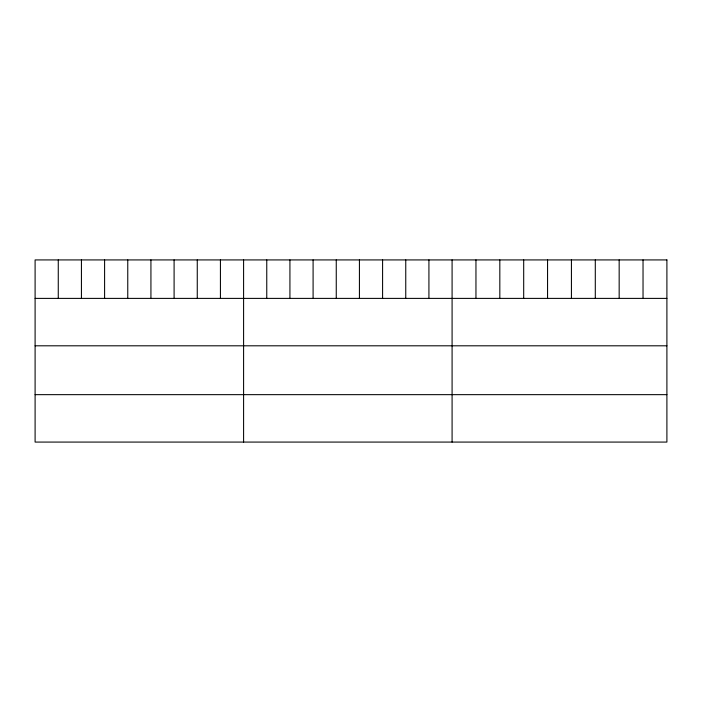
<?xml version="1.0" encoding="UTF-8"?>
<svg xmlns="http://www.w3.org/2000/svg" width="702" height="702" viewBox="0 0 702 702"><rect width="100%" height="100%" fill="white"/><g stroke="black" fill="none" stroke-linecap="round" stroke-linejoin="round"><path stroke-width="1.05" d="M35.1 298.394L666.9 298.394M35.1 345.805L666.9 345.805M35.1 394.656L666.9 394.656M643.032 259.924L643.032 298.394M619.164 259.924L619.164 298.394M595.296 259.924L595.296 298.394M571.428 259.924L571.428 298.394M547.56 259.924L547.56 298.394M523.692 259.924L523.692 298.394M499.824 259.924L499.824 298.394M475.956 259.924L475.956 298.394M452.088 259.924L452.088 442.076M428.922 259.924L428.922 298.394M405.756 259.924L405.756 298.394M382.59 259.924L382.59 298.394M359.424 259.924L359.424 298.394M336.258 259.924L336.258 298.394M313.092 259.924L313.092 298.394M289.926 259.924L289.926 298.394M266.76 259.924L266.76 298.394M243.594 259.924L243.594 442.076M220.428 259.924L220.428 298.394M197.262 259.924L197.262 298.394M174.096 259.924L174.096 298.394M150.93 259.924L150.93 298.394M127.764 259.924L127.764 298.394M104.598 259.924L104.598 298.394M81.432 259.924L81.432 298.394M58.266 259.924L58.266 298.394M666.9 259.924L35.1 259.924L35.1 442.076L666.9 442.076L666.9 259.924"/></g></svg>
